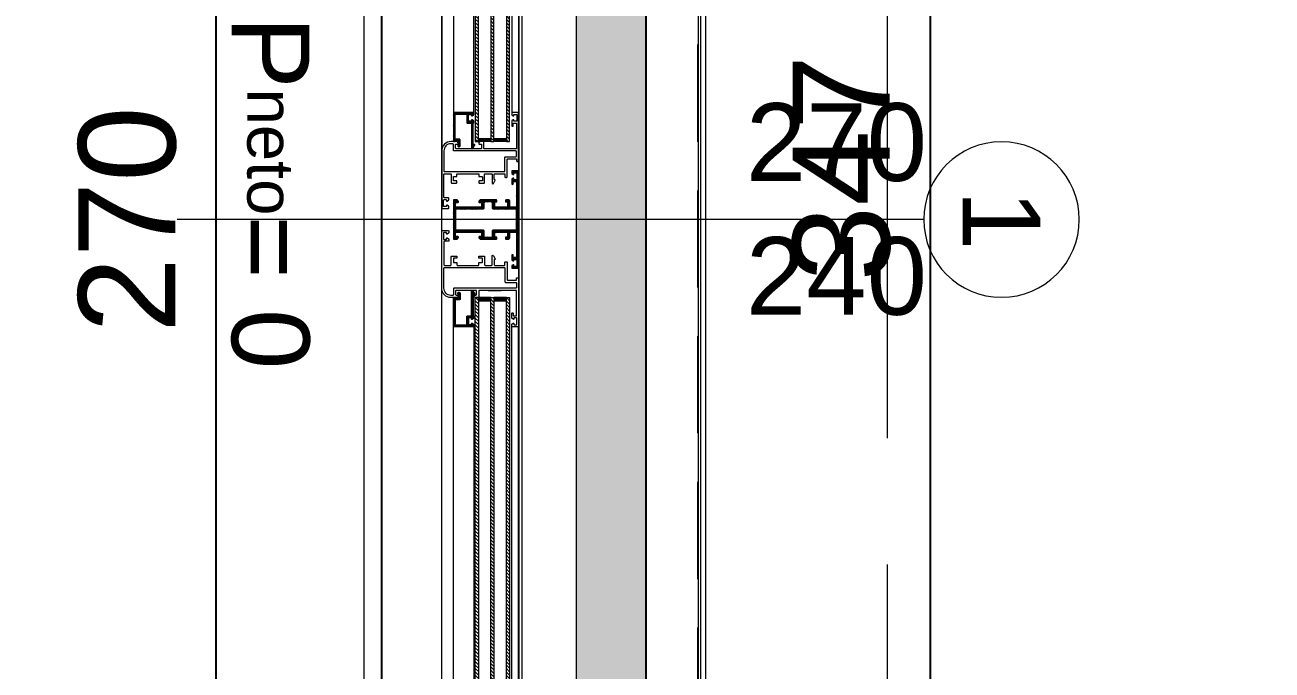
# Model space of a CAD drawing. Header units: centimetres. Extents: x 111832 to 117233, y -55119 to -48329.
# Drawn here: x 114648.5 to 114808.9, y -51863.4 to -51780.4 of the extents above; entities that cross this region are included whole.
import ezdxf

# ---------------------------------------------------------------- set-up
doc = ezdxf.new("R2010")
doc.units = ezdxf.units.CM
doc.header["$LTSCALE"] = 50
doc.header["$MEASUREMENT"] = 0
doc.linetypes.add('AXES', pattern=[2, 1.25, -0.25, 0.25, -0.25])
doc.linetypes.add('CACHE', pattern=[0.375, 0.25, -0.125])
doc.layers.get('0').update_dxf_attribs({"color": 8})
doc.layers.add('AXES', color=10, linetype='AXES')
doc.layers.add('COTE 50ème', color=1, linetype='Continuous')
for name, color, linetype, lineweight in [('CONSOLE ISOL.', 214, 'Continuous', 15), ('ISOLATION', 252, 'Continuous', 0), ('MACONNERIE COUPE', 7, 'Continuous', 30), ('WD_Corner', 154, 'Continuous', 5), ('WINDOWS', 21, 'Continuous', 5)]:
    doc.layers.add(name, color=color, linetype=linetype, lineweight=lineweight)
doc.layers.add('FMULT', color=150, linetype='Continuous', plot=False)
doc.styles.add('GENERATED_STYLE_1', font='arial.ttf')
doc.styles.add('RS_TXT_50', font='arial.ttf', dxfattribs={"height": 12.5})
doc.dimstyles.new('RS_50CM_LINEAIRE', dxfattribs={"dimscale": 5, "dimtxt": 12.5, "dimasz": 1.5, "dimexe": 1, "dimexo": 2.5, "dimgap": 1, "dimtad": 1, "dimdec": 1, "dimrnd": 0.5, "dimdsep": 46, "dimtxsty": 'RS_TXT_50', "dimblk1": 'ARCHTICK', "dimblk2": 'ARCHTICK', "dimsah": 1, "dimcen": 2.5, "dimdle": 1, "dimclrt": 4, "dimadec": 0, "dimazin": 2, "dimtfac": 1, "dimtdec": 1, "dimtix": 1, "dimtmove": 2, "dimatfit": 3, "dimfxl": 1, "dimtolj": 1, "dimtzin": 0, "dimarcsym": 0})
pattern_1 = [(135, (-46708.70849, -43897.46996), (-0.08838834765, -0.08838834765), [])]
pattern_2 = [(135, (-46708.9128, -43897.46996), (-0.2209708691, -0.2209708691), [])]

# ---------------------------------------------------------------- blocks, each defined once
blk = doc.blocks.new('DRITARE POS 1')
at = {"layer": 'WINDOWS'}
h = blk.add_hatch(dxfattribs=at)
h.set_pattern_fill('ANSI31', color=140, scale=2.5, angle=450)
h.set_pattern_definition(pattern_2)
h.paths.add_polyline_path([(-8.71, -124.96), (-8.71, -12.58), (-8.31, -12.58), (-8.31, -124.96)])
h.paths.add_polyline_path([(-6.71, -124.96), (-6.71, -12.58), (-6.31, -12.58), (-6.31, -124.96)])
h.paths.add_polyline_path([(-4.71, -124.96), (-4.71, -12.58), (-4.31, -12.58), (-4.31, -124.96)])
at = {"layer": 'WINDOWS', "transparency": 33554559}
h = blk.add_hatch(dxfattribs=at)
h.set_pattern_fill('ANSI31', color=140, angle=450)
h.set_pattern_definition([(135, (-46708.90849, -43880.46996), (-0.08838834765, -0.08838834765), [])])
h.paths.add_polyline_path([(-6.71, -12.58), (-8.31, -12.58), (-8.31, -12.98), (-6.71, -12.98)])
h.paths.add_polyline_path([(-4.71, -12.58), (-6.31, -12.58), (-6.31, -12.98), (-4.71, -12.98)])
h.paths.add_polyline_path([(-6.71, -124.56), (-8.31, -124.56), (-8.31, -124.96), (-6.71, -124.96)])
h.paths.add_polyline_path([(-4.71, -124.56), (-6.31, -124.56), (-6.31, -124.96), (-4.71, -124.96)])
h = blk.add_hatch(dxfattribs=at)
h.set_pattern_fill('ANSI31', color=256, angle=450)
h.set_pattern_definition(pattern_1)
h.paths.add_polyline_path([(-1.49, -121.28, 0.414214), (-1.55, -121.22), (-4.06, -121.22, 0.414214), (-4.11, -121.28), (-4.11, -121.48, 0.250765), (-4.09, -121.53), (-3.92, -121.66, 0.599022), (-3.83, -121.61), (-3.83, -121.54, -0.414214), (-3.78, -121.48), (-3.51, -121.48, -0.414214), (-3.46, -121.54), (-3.46, -122.28, -0.414214), (-3.51, -122.34), (-3.78, -122.34, -0.414214), (-3.83, -122.28), (-3.83, -122.21, 0.599022), (-3.92, -122.16), (-4.09, -122.29, 0.250765), (-4.11, -122.34), (-4.11, -122.54, 0.414214), (-4.06, -122.6), (-4.02, -122.6), (-4.02, -125.29, -0.414214), (-4.07, -125.34), (-4.15, -125.34, 0.603122), (-4.23, -125.49), (-3.98, -125.85, 0.737396), (-3.81, -125.79), (-3.81, -122.66, -0.414214), (-3.76, -122.6), (-3.31, -122.6, 0.414214), (-3.22, -122.51), (-3.22, -121.5, -0.414214), (-3.16, -121.44), (-1.81, -121.44, -0.414214), (-1.72, -121.54), (-1.72, -124.58, -0.414214), (-1.81, -124.67), (-2.28, -124.67, 0.414214), (-2.37, -124.77), (-2.37, -125.5, 1.657435), (-2.12, -125.37, -0.247394), (-2.15, -125.33), (-2.15, -124.95, -0.414214), (-2.09, -124.9), (-1.74, -124.9), (-1.74, -124.95), (-1.49, -124.95), (-1.49, -124.9)])
at = {"layer": 'WINDOWS'}
h = blk.add_hatch(dxfattribs=at)
h.set_pattern_fill('ANSI31', color=256, angle=450)
h.set_pattern_definition(pattern_1)
h.paths.add_polyline_path([(-9.61, -130.17, -0.414214), (-9.56, -130.11), (-9.26, -130.11, -0.414214), (-9.2, -130.17), (-9.2, -130.38, 1), (-9, -130.38), (-9, -129.85, 0.250765), (-9.02, -129.8), (-9.19, -129.69, 0.599022), (-9.28, -129.74), (-9.28, -129.81, -0.414214), (-9.33, -129.87), (-9.59, -129.87, -0.414214), (-9.65, -129.81), (-9.65, -129.03, -0.414214), (-9.59, -128.97), (-9.33, -128.97, -0.414214), (-9.28, -129.03), (-9.28, -129.14, 0.599022), (-9.19, -129.19), (-9.02, -129.07, 0.250765), (-9, -129.03), (-9, -128.78, 0.414214), (-9.05, -128.73), (-9.84, -128.73, 0.414214), (-9.89, -128.78), (-9.89, -135), (-9.89, -141.22, 0.414214), (-9.84, -141.27), (-9.05, -141.27, 0.414214), (-9, -141.22), (-9, -140.97, 0.250765), (-9.02, -140.93), (-9.19, -140.81, 0.599022), (-9.28, -140.86), (-9.28, -140.97, -0.414214), (-9.33, -141.03), (-9.59, -141.03, -0.414214), (-9.65, -140.97), (-9.65, -140.19, -0.414214), (-9.59, -140.13), (-9.33, -140.13, -0.414214), (-9.28, -140.19), (-9.28, -140.26, 0.599022), (-9.19, -140.31), (-9.02, -140.2, 0.250765), (-9, -140.15), (-9, -139.62, 1), (-9.2, -139.62), (-9.2, -139.83, -0.414214), (-9.26, -139.89), (-9.56, -139.89, -0.414214), (-9.61, -139.83), (-9.61, -136.66, -0.414214), (-9.56, -136.61), (-8.83, -136.61, -0.414214), (-8.74, -136.7), (-8.74, -137.35, 0.414214), (-8.55, -137.54), (-8.29, -137.54, 0.198912), (-8.25, -137.52), (-8.19, -137.46, 0.198912), (-8.18, -137.42), (-8.18, -137.31, 0.414214), (-8.23, -137.26), (-8.4, -137.26, -0.414214), (-8.46, -137.2), (-8.46, -136.7, -0.414214), (-8.36, -136.61), (-6.91, -136.61, -0.414214), (-6.81, -136.7), (-6.81, -137.2, -0.414214), (-6.87, -137.26), (-7.04, -137.26, 0.414214), (-7.09, -137.31), (-7.09, -137.42, 0.198912), (-7.08, -137.46), (-7.02, -137.52, 0.198912), (-6.98, -137.54), (-4.97, -137.54, 0.198912), (-4.93, -137.52), (-4.78, -137.37, 0.198912), (-4.76, -137.33), (-4.76, -137.26, 0.414214), (-4.82, -137.2), (-5, -137.2, -0.340481), (-5.13, -137.11), (-5.13, -136.7, -0.414214), (-5.04, -136.61), (-1.87, -136.61, -0.414214), (-1.77, -136.7), (-1.77, -137.11, -0.414214), (-1.87, -137.2), (-2.09, -137.2, 0.414214), (-2.15, -137.26), (-2.15, -137.33, 0.198912), (-2.13, -137.37), (-1.98, -137.52, 0.198912), (-1.94, -137.54), (-1.55, -137.54, 0.414214), (-1.49, -137.48), (-1.49, -135), (-1.49, -132.52, 0.414214), (-1.55, -132.46), (-1.94, -132.46, 0.198912), (-1.98, -132.48), (-2.13, -132.63, 0.198912), (-2.15, -132.67), (-2.15, -132.74, 0.414214), (-2.09, -132.8), (-1.87, -132.8, -0.414214), (-1.77, -132.89), (-1.77, -133.3, -0.414214), (-1.87, -133.39), (-5.04, -133.39, -0.414214), (-5.13, -133.3), (-5.13, -132.89, -0.340481), (-5, -132.8), (-4.82, -132.8, 0.414214), (-4.76, -132.74), (-4.76, -132.67, 0.198912), (-4.78, -132.63), (-4.93, -132.48, 0.198912), (-4.97, -132.46), (-6.98, -132.46, 0.198912), (-7.02, -132.48), (-7.08, -132.54, 0.198912), (-7.09, -132.58), (-7.09, -132.69, 0.414214), (-7.04, -132.74), (-6.87, -132.74, -0.414214), (-6.81, -132.8), (-6.81, -133.3, -0.414214), (-6.91, -133.39), (-8.36, -133.39, -0.414214), (-8.46, -133.3), (-8.46, -132.8, -0.414214), (-8.4, -132.74), (-8.23, -132.74, 0.414214), (-8.18, -132.69), (-8.18, -132.58, 0.198912), (-8.19, -132.54), (-8.25, -132.48, 0.198912), (-8.29, -132.46), (-8.55, -132.46, 0.414214), (-8.74, -132.65), (-8.74, -133.3, -0.414214), (-8.83, -133.39), (-9.56, -133.39, -0.414214), (-9.61, -133.34)])
h.paths.add_polyline_path([(-9.56, -133.67), (-6.63, -133.67), (-6.53, -133.58), (-6.53, -132.83), (-6.44, -132.74), (-5.51, -132.74), (-5.41, -132.83), (-5.41, -133.58), (-5.32, -133.67), (-1.83, -133.67), (-1.77, -133.73), (-1.77, -135), (-1.77, -136.27), (-1.83, -136.33), (-5.32, -136.33), (-5.41, -136.42), (-5.41, -137.17), (-5.51, -137.26), (-6.44, -137.26), (-6.53, -137.17), (-6.53, -136.42), (-6.63, -136.33), (-9.56, -136.33), (-9.61, -136.27), (-9.61, -135), (-9.61, -133.73)], flags=16)
at = {"layer": 'WINDOWS', "transparency": 33554559}
h = blk.add_hatch(dxfattribs=at)
h.set_pattern_fill('ANSI31', color=256, angle=450)
h.set_pattern_definition(pattern_1)
h.paths.add_polyline_path([(-1.49, -145.1), (-1.49, -145.05), (-1.74, -145.05), (-1.74, -145.1), (-2.09, -145.1, -0.414214), (-2.15, -145.05), (-2.15, -144.67, -0.247394), (-2.12, -144.63, 1.657435), (-2.37, -144.5), (-2.37, -145.23, 0.414214), (-2.28, -145.33), (-1.81, -145.33, -0.414214), (-1.72, -145.42), (-1.72, -148.46, -0.414214), (-1.81, -148.56), (-3.16, -148.56, -0.414214), (-3.22, -148.5), (-3.22, -147.49, 0.414214), (-3.31, -147.4), (-3.76, -147.4, -0.414214), (-3.81, -147.34), (-3.81, -144.21, 0.737396), (-3.98, -144.15), (-4.23, -144.51, 0.603122), (-4.15, -144.66), (-4.07, -144.66, -0.414214), (-4.02, -144.71), (-4.02, -147.4), (-4.06, -147.4, 0.414214), (-4.11, -147.46), (-4.11, -147.66, 0.250765), (-4.09, -147.71), (-3.92, -147.84, 0.599022), (-3.83, -147.79), (-3.83, -147.72, -0.414214), (-3.78, -147.66), (-3.51, -147.66, -0.414214), (-3.46, -147.72), (-3.46, -148.46, -0.414214), (-3.51, -148.52), (-3.78, -148.52, -0.414214), (-3.83, -148.46), (-3.83, -148.39, 0.599022), (-3.92, -148.34), (-4.09, -148.47, 0.250765), (-4.11, -148.52), (-4.11, -148.72, 0.414214), (-4.06, -148.78), (-1.55, -148.78, 0.414214), (-1.49, -148.72)])
at = {"layer": 'WINDOWS'}
h = blk.add_hatch(dxfattribs=at)
h.set_pattern_fill('ANSI31', color=140, scale=2.5, angle=450)
h.set_pattern_definition(pattern_2)
h.paths.add_polyline_path([(-8.71, -145.04), (-8.71, -257.42), (-8.31, -257.42), (-8.31, -145.04)])
h.paths.add_polyline_path([(-6.71, -145.04), (-6.71, -257.42), (-6.31, -257.42), (-6.31, -145.04)])
h.paths.add_polyline_path([(-4.71, -145.04), (-4.71, -257.42), (-4.31, -257.42), (-4.31, -145.04)])
at = {"layer": 'WINDOWS', "transparency": 33554559}
h = blk.add_hatch(dxfattribs=at)
h.set_pattern_fill('ANSI31', color=140, angle=450)
h.set_pattern_definition([(135, (-46708.90849, -43914.46996), (-0.08838834765, -0.08838834765), [])])
h.paths.add_polyline_path([(-6.71, -257.42), (-8.31, -257.42), (-8.31, -257.02), (-6.71, -257.02)])
h.paths.add_polyline_path([(-4.71, -257.42), (-6.31, -257.42), (-6.31, -257.02), (-4.71, -257.02)])
h.paths.add_polyline_path([(-6.71, -145.44), (-8.31, -145.44), (-8.31, -145.04), (-6.71, -145.04)])
h.paths.add_polyline_path([(-4.71, -145.44), (-6.31, -145.44), (-6.31, -145.04), (-4.71, -145.04)])
at = {"layer": 'WINDOWS', "color": 165, "linetype": 'CACHE'}
blk.add_line((-32.9, -270), (-32.9, 0), dxfattribs=at)
at = {"layer": 'WINDOWS'}
for p, q in [((-0.01, -11.48), (0, -126.13)), ((-9.89, -16.28), (-9.89, -121.28)), ((-9, -16.26), (-9, -121.28)), ((-4.11, -121.28), (-4.12, -16.26)), ((-1.5, -16.26), (-1.49, -121.28)), ((-5.98, -125.89), (-7.66, -125.89)), ((-0.01, -258.52), (0, -143.87)), ((-9.89, -253.72), (-9.89, -148.72)), ((-9, -253.74), (-9, -148.72)), ((-4.11, -148.72), (-4.12, -253.74)), ((-1.5, -253.74), (-1.49, -148.72))]:
    blk.add_line(p, q, dxfattribs=at)
at = {"layer": 'WINDOWS', "color": 165}
blk.add_line((-61.99, -135), (34.01, -135), dxfattribs=at)
for points in [[(-9.9, 0), (-9.9, -270), (-33.9, -270), (-33.9, 0)], [(-10.3, -269.6), (-10.3, -0.4), (-9.9, 0), (-9.9, -270)], [(0, 0), (0, -270), (10, -270), (10, 0)]]:
    blk.add_lwpolyline(points, close=True, dxfattribs=at)
at = {"layer": 'WINDOWS'}
for points in [[(-9.9, -270), (-9.9, 0), (0, 0), (0, -270)], [(-1.77, -135), (-1.77, -133.73), (-1.83, -133.67), (-5.32, -133.67), (-5.41, -133.58), (-5.41, -132.83), (-5.51, -132.74), (-6.44, -132.74), (-6.53, -132.83), (-6.53, -133.58), (-6.63, -133.67), (-9.56, -133.67), (-9.61, -133.73), (-9.61, -135), (-9.61, -136.27), (-9.56, -136.33), (-6.63, -136.33), (-6.53, -136.42), (-6.53, -137.17), (-6.44, -137.26), (-5.51, -137.26), (-5.41, -137.17), (-5.41, -136.42), (-5.32, -136.33), (-1.83, -136.33), (-1.77, -136.27)]]:
    blk.add_lwpolyline(points, close=True, dxfattribs=at)
at = {"layer": 'WINDOWS', "color": 140}
for points in [[(-8.71, -124.96), (-8.71, -12.58), (-8.31, -12.58), (-8.31, -124.96)], [(-6.71, -124.96), (-6.71, -12.58), (-6.31, -12.58), (-6.31, -124.96)], [(-4.71, -124.96), (-4.71, -12.58), (-4.31, -12.58), (-4.31, -124.96)], [(-6.71, -124.56), (-8.31, -124.56), (-8.31, -124.96), (-6.71, -124.96)], [(-4.71, -124.56), (-6.31, -124.56), (-6.31, -124.96), (-4.71, -124.96)], [(-8.71, -145.04), (-8.71, -257.42), (-8.31, -257.42), (-8.31, -145.04)], [(-6.71, -145.44), (-8.31, -145.44), (-8.31, -145.04), (-6.71, -145.04)], [(-6.71, -145.04), (-6.71, -257.42), (-6.31, -257.42), (-6.31, -145.04)], [(-4.71, -145.44), (-6.31, -145.44), (-6.31, -145.04), (-4.71, -145.04)], [(-4.71, -145.04), (-4.71, -257.42), (-4.31, -257.42), (-4.31, -145.04)]]:
    blk.add_lwpolyline(points, close=True, dxfattribs=at)
at = {"layer": 'WINDOWS'}
for points in [[(0, -133.53, -0.414214), (-0.06, -133.58), (-0.84, -133.58, -0.414214), (-0.9, -133.53), (-0.9, -133.32, -0.250765), (-0.87, -133.27), (-0.7, -133.14, -0.599022), (-0.62, -133.19), (-0.62, -133.28, 0.414214), (-0.56, -133.34), (-0.3, -133.34, 0.414214), (-0.24, -133.28), (-0.24, -132.5, 0.414214), (-0.3, -132.44), (-0.56, -132.44, 0.414214), (-0.62, -132.5), (-0.62, -132.59, -0.599022), (-0.7, -132.64), (-0.87, -132.51, -0.250765), (-0.9, -132.46), (-0.9, -132.26, -0.414214), (-0.84, -132.2), (-0.34, -132.2, 0.414214), (-0.28, -132.14), (-0.28, -129.19, 0.414214), (-0.37, -129.1), (-1.12, -129.1, 0.414214), (-1.21, -129.19), (-1.21, -130.22, -0.414214), (-1.31, -130.31), (-1.87, -130.31, -0.414214), (-1.96, -130.22), (-1.96, -130.09, -0.414214), (-1.9, -130.03), (-1.55, -130.03, 0.414214), (-1.49, -129.98), (-1.49, -129.53, 0.414214), (-1.55, -129.47), (-1.9, -129.47, -0.414214), (-1.96, -129.42), (-1.96, -129.16, 0.414214), (-2.02, -129.1), (-4.7, -129.1, 0.414214), (-4.76, -129.16), (-4.76, -129.42, -0.414214), (-4.82, -129.47), (-5.17, -129.47, 0.414214), (-5.23, -129.53), (-5.23, -129.98, 0.414214), (-5.17, -130.03), (-4.82, -130.03, -0.414214), (-4.76, -130.09), (-4.76, -130.22, -0.414214), (-4.85, -130.31), (-5.41, -130.31, -0.414214), (-5.51, -130.22), (-5.51, -129.19, 0.414214), (-5.6, -129.1), (-6.38, -129.1, 0.414214), (-6.48, -129.19), (-6.48, -130.31, -0.809546), (-6.66, -130.35), (-6.85, -129.93, -0.543142), (-6.79, -129.85, 0.414214), (-6.74, -129.79), (-6.74, -129.19, 0.414214), (-6.83, -129.1), (-8.06, -129.1, 0.414214), (-8.12, -129.16), (-8.12, -129.51, -0.414214), (-8.18, -129.57), (-8.34, -129.57, -0.414214), (-8.4, -129.51), (-8.4, -127.29, 0.414214), (-8.49, -127.2), (-9.56, -127.2, 0.414214), (-9.61, -127.25), (-9.61, -127.46, -0.414214), (-9.67, -127.51), (-9.84, -127.51, -0.414214), (-9.89, -127.46), (-9.89, -121.28, -0.414214), (-9.84, -121.22), (-9.05, -121.22, -0.414214), (-9, -121.28), (-9, -121.49, -0.250765), (-9.02, -121.53), (-9.19, -121.66, -0.599022), (-9.28, -121.62), (-9.28, -121.52, 0.414214), (-9.33, -121.47), (-9.59, -121.47, 0.414214), (-9.65, -121.52), (-9.65, -122.31, 0.414214), (-9.59, -122.36), (-9.33, -122.36, 0.414214), (-9.28, -122.31), (-9.28, -122.21, -0.599022), (-9.19, -122.17), (-9.02, -122.3, -0.250765), (-9, -122.34), (-9, -122.92, -0.414214), (-9.05, -122.98), (-9.15, -122.98, -0.414214), (-9.2, -122.92), (-9.2, -122.66, 0.414214), (-9.26, -122.61), (-9.56, -122.61, 0.414214), (-9.61, -122.66), (-9.61, -125.83, 0.414214), (-9.56, -125.89), (-4.82, -125.89, 0.414214), (-4.76, -125.83), (-4.76, -125.01, -0.414214), (-4.71, -124.96), (-4.32, -124.96, -0.198912), (-4.28, -124.97), (-4.13, -125.13, -0.198912), (-4.11, -125.17), (-4.11, -125.24, -0.414214), (-4.17, -125.29), (-4.39, -125.29, 0.414214), (-4.48, -125.39), (-4.48, -125.8, 0.414214), (-4.39, -125.89), (-1.87, -125.89, 0.414214), (-1.77, -125.8), (-1.77, -125.39, 0.414214), (-1.87, -125.29), (-2.09, -125.29, -0.414214), (-2.15, -125.24), (-2.15, -125.17, -0.198912), (-2.13, -125.13), (-1.98, -124.97, -0.198912), (-1.94, -124.96), (-1.21, -124.96, -0.414214), (0, -126.17)], [(-1.74, -124.9), (-2.09, -124.9, 0.414214), (-2.15, -124.95), (-2.15, -125.33, 0.247394), (-2.12, -125.37, -1.657435), (-2.37, -125.5), (-2.37, -124.77, -0.414214), (-2.28, -124.67), (-1.81, -124.67, 0.414214), (-1.72, -124.58), (-1.72, -121.54, 0.414214), (-1.81, -121.44), (-3.16, -121.44, 0.414214), (-3.22, -121.5), (-3.22, -122.51, -0.414214), (-3.31, -122.6), (-3.76, -122.6, 0.414214), (-3.81, -122.66), (-3.81, -125.79, -0.737396), (-3.98, -125.85), (-4.23, -125.49, -0.603122), (-4.15, -125.34), (-4.07, -125.34, 0.414214), (-4.02, -125.29), (-4.02, -122.6), (-4.06, -122.6, -0.414214), (-4.11, -122.54), (-4.11, -122.34, -0.250765), (-4.09, -122.29), (-3.92, -122.16, -0.599022), (-3.83, -122.21), (-3.83, -122.28, 0.414214), (-3.78, -122.34), (-3.51, -122.34, 0.414214), (-3.46, -122.28), (-3.46, -121.54, 0.414214), (-3.51, -121.48), (-3.78, -121.48, 0.414214), (-3.83, -121.54), (-3.83, -121.61, -0.599022), (-3.92, -121.66), (-4.09, -121.53, -0.250765), (-4.11, -121.48), (-4.11, -121.28, -0.414214), (-4.06, -121.22), (-1.55, -121.22, -0.414214), (-1.49, -121.28), (-1.49, -124.9), (-1.49, -124.95), (-1.74, -124.95)], [(-1.49, -125.33, -0.414214), (-1.4, -125.24), (-1.18, -125.24), (-1.18, -125.24, -0.414214), (-0.28, -126.17), (-0.28, -128.77, -0.414214), (-0.34, -128.82), (-8.06, -128.82, -0.414214), (-8.12, -128.77), (-8.12, -127.01, 0.414214), (-8.21, -126.92), (-9.52, -126.92, -0.414214), (-9.61, -126.82), (-9.61, -126.26, -0.414214), (-9.52, -126.17), (-1.59, -126.17, 0.414214), (-1.49, -126.08)], [(-1.49, -135), (-1.49, -132.52, 0.414214), (-1.55, -132.46), (-1.94, -132.46, 0.198912), (-1.98, -132.48), (-2.13, -132.63, 0.198912), (-2.15, -132.67), (-2.15, -132.74, 0.414214), (-2.09, -132.8), (-1.87, -132.8, -0.414214), (-1.77, -132.89), (-1.77, -133.3, -0.414214), (-1.87, -133.39), (-5.04, -133.39, -0.414214), (-5.13, -133.3), (-5.13, -132.89, -0.340481), (-5, -132.8), (-4.82, -132.8, 0.414214), (-4.76, -132.74), (-4.76, -132.67, 0.198912), (-4.78, -132.63), (-4.93, -132.48, 0.198912), (-4.97, -132.46), (-6.98, -132.46, 0.198912), (-7.02, -132.48), (-7.08, -132.54, 0.198912), (-7.09, -132.58), (-7.09, -132.69, 0.414214), (-7.04, -132.74), (-6.87, -132.74, -0.414214), (-6.81, -132.8), (-6.81, -133.3, -0.414214), (-6.91, -133.39), (-8.36, -133.39, -0.414214), (-8.46, -133.3), (-8.46, -132.8, -0.414214), (-8.4, -132.74), (-8.23, -132.74, 0.414214), (-8.18, -132.69), (-8.18, -132.58, 0.198912), (-8.19, -132.54), (-8.25, -132.48, 0.198912), (-8.29, -132.46), (-8.55, -132.46, 0.414214), (-8.74, -132.65), (-8.74, -133.3, -0.414214), (-8.83, -133.39), (-9.56, -133.39, -0.414214), (-9.61, -133.34), (-9.61, -130.17, -0.414214), (-9.56, -130.11), (-9.26, -130.11, -0.414214), (-9.2, -130.17), (-9.2, -130.38, 1), (-9, -130.38), (-9, -129.85, 0.250765), (-9.02, -129.8), (-9.19, -129.69, 0.599022), (-9.28, -129.74), (-9.28, -129.81, -0.414214), (-9.33, -129.87), (-9.59, -129.87, -0.414214), (-9.65, -129.81), (-9.65, -129.03, -0.414214), (-9.59, -128.97), (-9.33, -128.97, -0.414214), (-9.28, -129.03), (-9.28, -129.14, 0.599022), (-9.19, -129.19), (-9.02, -129.07, 0.250765), (-9, -129.03), (-9, -128.78, 0.414214), (-9.05, -128.73), (-9.84, -128.73, 0.414214), (-9.89, -128.78), (-9.89, -135), (-9.89, -141.22, 0.414214), (-9.84, -141.27), (-9.05, -141.27, 0.414214), (-9, -141.22), (-9, -140.97, 0.250765), (-9.02, -140.93), (-9.19, -140.81, 0.599022), (-9.28, -140.86), (-9.28, -140.97, -0.414214), (-9.33, -141.03), (-9.59, -141.03, -0.414214), (-9.65, -140.97), (-9.65, -140.19, -0.414214), (-9.59, -140.13), (-9.33, -140.13, -0.414214), (-9.28, -140.19), (-9.28, -140.26, 0.599022), (-9.19, -140.31), (-9.02, -140.2, 0.250765), (-9, -140.15), (-9, -139.62, 1), (-9.2, -139.62), (-9.2, -139.83, -0.414214), (-9.26, -139.89), (-9.56, -139.89, -0.414214), (-9.61, -139.83), (-9.61, -136.66, -0.414214), (-9.56, -136.61), (-8.83, -136.61, -0.414214), (-8.74, -136.7), (-8.74, -137.35, 0.414214), (-8.55, -137.54), (-8.29, -137.54, 0.198912), (-8.25, -137.52), (-8.19, -137.46, 0.198912), (-8.18, -137.42), (-8.18, -137.31, 0.414214), (-8.23, -137.26), (-8.4, -137.26, -0.414214), (-8.46, -137.2), (-8.46, -136.7, -0.414214), (-8.36, -136.61), (-6.91, -136.61, -0.414214), (-6.81, -136.7), (-6.81, -137.2, -0.414214), (-6.87, -137.26), (-7.04, -137.26, 0.414214), (-7.09, -137.31), (-7.09, -137.42, 0.198912), (-7.08, -137.46), (-7.02, -137.52, 0.198912), (-6.98, -137.54), (-4.97, -137.54, 0.198912), (-4.93, -137.52), (-4.78, -137.37, 0.198912), (-4.76, -137.33), (-4.76, -137.26, 0.414214), (-4.82, -137.2), (-5, -137.2, -0.340481), (-5.13, -137.11), (-5.13, -136.7, -0.414214), (-5.04, -136.61), (-1.87, -136.61, -0.414214), (-1.77, -136.7), (-1.77, -137.11, -0.414214), (-1.87, -137.2), (-2.09, -137.2, 0.414214), (-2.15, -137.26), (-2.15, -137.33, 0.198912), (-2.13, -137.37), (-1.98, -137.52, 0.198912), (-1.94, -137.54), (-1.55, -137.54, 0.414214), (-1.49, -137.48)], [(0, -136.47, 0.414214), (-0.06, -136.42), (-0.84, -136.42, 0.414214), (-0.9, -136.47), (-0.9, -136.68, 0.250765), (-0.87, -136.73), (-0.7, -136.86, 0.599022), (-0.62, -136.81), (-0.62, -136.72, -0.414214), (-0.56, -136.66), (-0.3, -136.66, -0.414214), (-0.24, -136.72), (-0.24, -137.5, -0.414214), (-0.3, -137.56), (-0.56, -137.56, -0.414214), (-0.62, -137.5), (-0.62, -137.41, 0.599022), (-0.7, -137.36), (-0.87, -137.49, 0.250765), (-0.9, -137.54), (-0.9, -137.74, 0.414214), (-0.84, -137.8), (-0.34, -137.8, -0.414214), (-0.28, -137.86), (-0.28, -140.81, -0.414214), (-0.37, -140.9), (-1.12, -140.9, -0.414214), (-1.21, -140.81), (-1.21, -139.78, 0.414214), (-1.31, -139.69), (-1.87, -139.69, 0.414214), (-1.96, -139.78), (-1.96, -139.91, 0.414214), (-1.9, -139.97), (-1.55, -139.97, -0.414214), (-1.49, -140.02), (-1.49, -140.47, -0.414214), (-1.55, -140.53), (-1.9, -140.53, 0.414214), (-1.96, -140.58), (-1.96, -140.84, -0.414214), (-2.02, -140.9), (-4.7, -140.9, -0.414214), (-4.76, -140.84), (-4.76, -140.58, 0.414214), (-4.82, -140.53), (-5.17, -140.53, -0.414214), (-5.23, -140.47), (-5.23, -140.02, -0.414214), (-5.17, -139.97), (-4.82, -139.97, 0.414214), (-4.76, -139.91), (-4.76, -139.78, 0.414214), (-4.85, -139.69), (-5.41, -139.69, 0.414214), (-5.51, -139.78), (-5.51, -140.81, -0.414214), (-5.6, -140.9), (-6.38, -140.9, -0.414214), (-6.48, -140.81), (-6.48, -139.69, 0.809546), (-6.66, -139.65), (-6.85, -140.07, 0.543142), (-6.79, -140.15, -0.414214), (-6.74, -140.21), (-6.74, -140.81, -0.414214), (-6.83, -140.9), (-8.06, -140.9, -0.414214), (-8.12, -140.84), (-8.12, -140.49, 0.414214), (-8.18, -140.43), (-8.34, -140.43, 0.414214), (-8.4, -140.49), (-8.4, -142.71, -0.414214), (-8.49, -142.8), (-9.56, -142.8, -0.414214), (-9.61, -142.75), (-9.61, -142.54, 0.414214), (-9.67, -142.49), (-9.84, -142.49, 0.414214), (-9.89, -142.54), (-9.89, -148.72, 0.414214), (-9.84, -148.78), (-9.05, -148.78, 0.414214), (-9, -148.72), (-9, -148.51, 0.250765), (-9.02, -148.47), (-9.19, -148.34, 0.599022), (-9.28, -148.38), (-9.28, -148.48, -0.414214), (-9.33, -148.53), (-9.59, -148.53, -0.414214), (-9.65, -148.48), (-9.65, -147.69, -0.414214), (-9.59, -147.64), (-9.33, -147.64, -0.414214), (-9.28, -147.69), (-9.28, -147.79, 0.599022), (-9.19, -147.83), (-9.02, -147.7, 0.250765), (-9, -147.66), (-9, -147.08, 0.414214), (-9.05, -147.02), (-9.15, -147.02, 0.414214), (-9.2, -147.08), (-9.2, -147.34, -0.414214), (-9.26, -147.39), (-9.56, -147.39, -0.414214), (-9.61, -147.34), (-9.61, -144.17, -0.414214), (-9.56, -144.11), (-5.47, -144.11, -0.414214), (-5.41, -144.17), (-5.41, -144.99, 0.414214), (-5.36, -145.04), (-4.97, -145.04, 0.198912), (-4.93, -145.03), (-4.78, -144.87, 0.198912), (-4.76, -144.83), (-4.76, -144.76, 0.414214), (-4.82, -144.71), (-5.04, -144.71, -0.414214), (-5.13, -144.61), (-5.13, -144.2, -0.414214), (-5.04, -144.11), (-1.87, -144.11, -0.414214), (-1.77, -144.2), (-1.77, -144.61, -0.414214), (-1.87, -144.71), (-2.09, -144.71, 0.414214), (-2.15, -144.76), (-2.15, -144.83, 0.198912), (-2.13, -144.87), (-1.98, -145.03, 0.198912), (-1.94, -145.04), (-1.21, -145.04, 0.414214), (0, -143.83)], [(-1.49, -144.67, 0.414214), (-1.4, -144.76), (-1.18, -144.76), (-1.18, -144.76, 0.414214), (-0.28, -143.83), (-0.28, -141.23, 0.414214), (-0.34, -141.18), (-8.06, -141.18, 0.414214), (-8.12, -141.23), (-8.12, -142.99, -0.414214), (-8.21, -143.08), (-9.52, -143.08, 0.414214), (-9.61, -143.18), (-9.61, -143.74, 0.414214), (-9.52, -143.83), (-1.59, -143.83, -0.414214), (-1.49, -143.92)], [(-1.74, -145.1), (-2.09, -145.1, -0.414214), (-2.15, -145.05), (-2.15, -144.67, -0.247394), (-2.12, -144.63, 1.657435), (-2.37, -144.5), (-2.37, -145.23, 0.414214), (-2.28, -145.33), (-1.81, -145.33, -0.414214), (-1.72, -145.42), (-1.72, -148.46, -0.414214), (-1.81, -148.56), (-3.16, -148.56, -0.414214), (-3.22, -148.5), (-3.22, -147.49, 0.414214), (-3.31, -147.4), (-3.76, -147.4, -0.414214), (-3.81, -147.34), (-3.81, -144.21, 0.737396), (-3.98, -144.15), (-4.23, -144.51, 0.603122), (-4.15, -144.66), (-4.07, -144.66, -0.414214), (-4.02, -144.71), (-4.02, -147.4), (-4.06, -147.4, 0.414214), (-4.11, -147.46), (-4.11, -147.66, 0.250765), (-4.09, -147.71), (-3.92, -147.84, 0.599022), (-3.83, -147.79), (-3.83, -147.72, -0.414214), (-3.78, -147.66), (-3.51, -147.66, -0.414214), (-3.46, -147.72), (-3.46, -148.46, -0.414214), (-3.51, -148.52), (-3.78, -148.52, -0.414214), (-3.83, -148.46), (-3.83, -148.39, 0.599022), (-3.92, -148.34), (-4.09, -148.47, 0.250765), (-4.11, -148.52), (-4.11, -148.72, 0.414214), (-4.06, -148.78), (-1.55, -148.78, 0.414214), (-1.49, -148.72), (-1.49, -145.1), (-1.49, -145.05), (-1.74, -145.05)]]:
    blk.add_lwpolyline(points, format="xyb", close=True, dxfattribs=at)
at = {"layer": 'WINDOWS', "color": 165}
blk.add_lwpolyline([(-71.99, -125, 1), (-71.99, -145, 1)], format="xyb", close=True, dxfattribs=at)
at = {"layer": 'WINDOWS', "color": 165, "char_height": 10, "attachment_point": 7, "style": 'GENERATED_STYLE_1'}
for s, insert, rotation in [('\\A1;\\pt0;P{\\H0.6x;neto}= 0', (27.15, -161.16), 90), ('\\A1;\\pt0;240{\\H0.66x;\\S^  ;}', (-39.11, -119.83), 180), ('\\A1;\\pt0;1', (-66.99, -138.81), 90), ('\\A1;\\pt0;270', (-39.11, -139.83), 180)]:
    blk.add_mtext(s, dxfattribs=dict(at, insert=insert, rotation=rotation))
blk = doc.blocks.new('A$C7560ca7f')
at = {"layer": 'AXES', "lineweight": 5, "ltscale": 1.3}
blk.add_line((805, 1580), (805, -1344.97), dxfattribs=at)
blk = doc.blocks.new('_ArchTick')
at = {"color": 0, "linetype": 'ByBlock', "const_width": 0.15}
blk.add_lwpolyline([(-0.5, -0.5), (0.5, 0.5)], dxfattribs=at)
blk = doc.blocks.new('*D1023')
at = {"layer": 'COTE 50ème', "color": 0, "lineweight": -2, "ltscale": 0.5, "transparency": 16777216}
for p, q in [((114673.05, -51945.47), (114673.05, -51665.47)), ((114687.28, -51670.47), (114668.05, -51670.47)), ((114687.28, -51940.47), (114668.05, -51940.47))]:
    blk.add_line(p, q, dxfattribs=at)
at = {"layer": 'Defpoints', "color": 0, "ltscale": 0.5, "transparency": 16777216}
for p in [(114673.05, -51670.47), (114699.78, -51670.47), (114699.78, -51940.47)]:
    blk.add_point(p, dxfattribs=at)
at = {"layer": 'COTE 50ème', "color": 0, "lineweight": -2, "ltscale": 0.5, "transparency": 16777216, "xscale": 7.5, "yscale": 7.5, "zscale": 7.5}
for p, rotation in [((114673.05, -51670.47), 90), ((114673.05, -51940.47), 270)]:
    blk.add_blockref('_ArchTick', p, dxfattribs=dict(at, rotation=rotation))
at = {"layer": 'COTE 50ème', "color": 4, "ltscale": 0.5, "transparency": 16777216, "insert": (114661.66, -51805.47), "char_height": 12.5, "attachment_point": 5, "rotation": 90, "style": 'RS_TXT_50'}
blk.add_mtext('\\A1;270', dxfattribs=at)
blk = doc.blocks.new('*D1285')
at = {"layer": 'COTE 50ème', "color": 0, "lineweight": -2, "ltscale": 0.5, "transparency": 16777216}
for p, q in [((114764.92, -51977.36), (114764.92, -51620.36)), ((114786.87, -51625.36), (114759.92, -51625.36)), ((114786.87, -51972.36), (114759.92, -51972.36))]:
    blk.add_line(p, q, dxfattribs=at)
at = {"layer": 'Defpoints', "color": 0, "ltscale": 0.5, "transparency": 16777216}
for p in [(114764.92, -51625.36), (114799.37, -51625.36), (114799.37, -51972.36)]:
    blk.add_point(p, dxfattribs=at)
at = {"layer": 'COTE 50ème', "color": 0, "lineweight": -2, "ltscale": 0.5, "transparency": 16777216, "xscale": 7.5, "yscale": 7.5, "zscale": 7.5}
for p, rotation in [((114764.92, -51625.36), 90), ((114764.92, -51972.36), 270)]:
    blk.add_blockref('_ArchTick', p, dxfattribs=dict(at, rotation=rotation))
at = {"layer": 'COTE 50ème', "color": 4, "ltscale": 0.5, "transparency": 16777216, "insert": (114753.53, -51798.86), "char_height": 12.5, "attachment_point": 5, "rotation": 90, "style": 'RS_TXT_50'}
blk.add_mtext('\\A1;347', dxfattribs=at)

msp = doc.modelspace()

# ---------------------------------------------------------------- hatches: boundary and pattern name
at = {"layer": 'ISOLATION', "transparency": 33554687}
h = msp.add_hatch(dxfattribs=at)
h.set_pattern_fill('INSUL', color=256, scale=10, angle=45)
h.paths.add_polyline_path([(113827.37, -50822.36), (113989.37, -50822.36), (113989.37, -50947.36), (114284.37, -50947.36), (114284.37, -50960.36), (114719.37, -50960.36), (114719.37, -52012.36), (114799.37, -52012.36), (114799.37, -51972.36), (114824.37, -51972.36), (114824.37, -52037.36), (113589.37, -52037.36), (113589.37, -52046.36), (114833.37, -52046.36), (114833.37, -51963.36), (114790.37, -51963.36), (114790.37, -52003.36), (114728.37, -52003.36), (114728.37, -50951.36), (114293.37, -50951.36), (114293.37, -50938.36), (113998.37, -50938.36), (113998.37, -50813.36), (113827.37, -50813.36)])

# ---------------------------------------------------------------- linework, layer by layer
at = {"layer": 'CONSOLE ISOL.', "lineweight": 5, "ltscale": 0.5}
msp.add_lwpolyline([(112729.37, -50960.36), (113459.37, -50960.36), (113459.37, -50822.36), (113989.37, -50822.36), (113989.37, -50960.36), (114719.37, -50960.36), (114719.37, -52037.36), (112729.37, -52037.36)], close=True, dxfattribs=at)
at = {"layer": 'FMULT', "ltscale": 0.5}
for points in [[(114728.37, -50951.36), (114799.37, -50951.36), (114799.37, -51625.36), (114824.37, -51632.36), (114924.37, -51632.36), (114924.37, -51972.36), (114790.37, -51963.36), (114790.37, -52003.36), (114728.37, -52003.36)], [(114119.37, -52012.36), (114694.37, -52012.36), (114694.37, -51612.36), (114119.37, -51612.36)]]:
    msp.add_lwpolyline(points, close=True, dxfattribs=at)
at = {"layer": 'ISOLATION', "ltscale": 0.5}
msp.add_lwpolyline([(113827.37, -50822.36), (113989.37, -50822.36), (113989.37, -50947.36), (114284.37, -50947.36), (114284.37, -50960.36), (114719.37, -50960.36), (114719.37, -52012.36), (114799.37, -52012.36), (114799.37, -51972.36), (114824.37, -51972.36), (114824.37, -52037.36), (113589.37, -52037.36), (113589.37, -52046.36), (114833.37, -52046.36), (114833.37, -51963.36), (114790.37, -51963.36), (114790.37, -52003.36), (114728.37, -52003.36), (114728.37, -50951.36), (114293.37, -50951.36), (114293.37, -50938.36), (113998.37, -50938.36), (113998.37, -50813.36), (113827.37, -50813.36)], close=True, dxfattribs=at)
at = {"layer": 'WD_Corner', "lineweight": 5, "ltscale": 0.5}
for points in [[(114824.37, -52053.36), (114840.37, -52053.36), (114840.37, -51956.36), (114783.37, -51956.36), (114783.37, -51996.36), (114735.37, -51996.36), (114735.37, -50944.36), (114300.37, -50944.36), (114300.37, -50931.36), (114005.37, -50931.36), (114005.37, -50806.36), (113827.37, -50806.36)], [(114824.37, -52053.06), (114840.07, -52053.06), (114840.07, -51956.66), (114783.67, -51956.66), (114783.67, -51996.66), (114735.07, -51996.66), (114735.07, -50944.66), (114300.07, -50944.66), (114300.07, -50931.66), (114005.07, -50931.66), (114005.07, -50806.66), (113827.37, -50806.66)]]:
    msp.add_lwpolyline(points, dxfattribs=at)

# ---------------------------------------------------------------- block references
at = {"lineweight": 5, "rotation": 180}
msp.add_blockref('DRITARE POS 1', (114702.07, -51940.47), dxfattribs=at)
at = {"layer": 'MACONNERIE COUPE', "lineweight": 5, "ltscale": 0.5}
msp.add_blockref('A$C7560ca7f', (113954.37, -50862.36), dxfattribs=at)

# ---------------------------------------------------------------- dimensions: what is measured, and where the dimension line sits
at = {"layer": 'COTE 50ème', "ltscale": 0.5}
for base, p1, p2, picture, middle in [((114764.92, -51625.36), (114799.37, -51972.36), (114799.37, -51625.36), '*D1285', (114753.53, -51798.86)), ((114673.05, -51670.47), (114699.78, -51940.47), (114699.78, -51670.47), '*D1023', (114661.66, -51805.47))]:
    dim = msp.add_linear_dim(base=base, p1=p1, p2=p2, angle=90, dimstyle='RS_50CM_LINEAIRE', dxfattribs=at)
    dim.commit()
    dim.dimension.update_dxf_attribs({"geometry": picture, "text_midpoint": middle})

doc.saveas('drawing.dxf')
